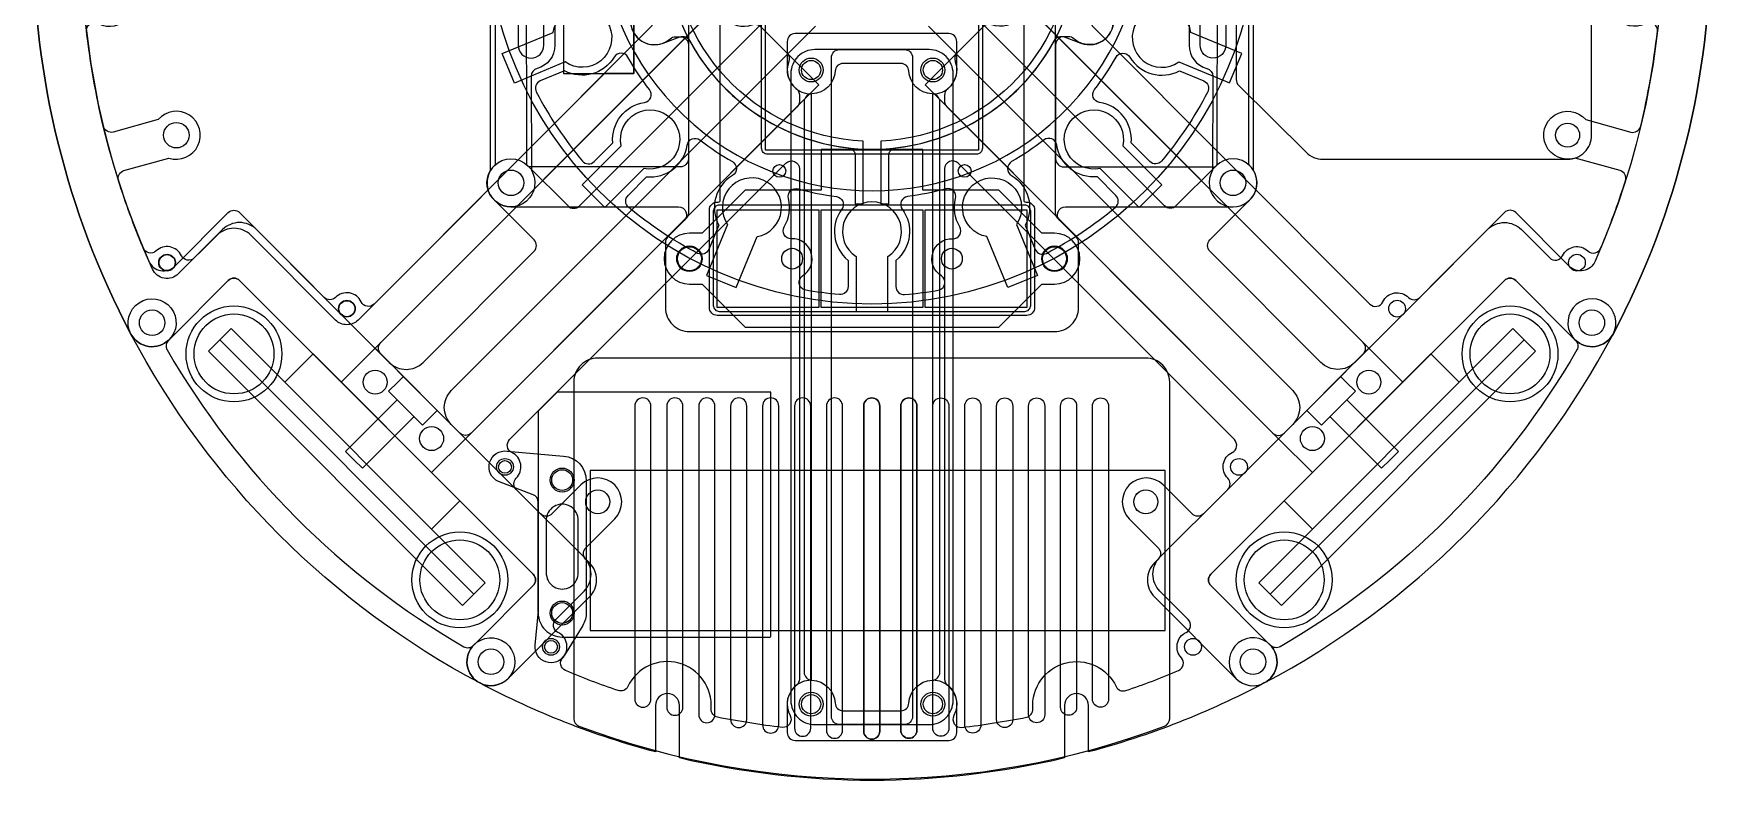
# Model space of a CAD drawing. Header units: inches. Extents: x 0 to 210, y 0 to 246.
# Drawn here: x 0 to 210, y 0 to 93.5 of the extents above; entities that cross this region are included whole.
import ezdxf

# ---------------------------------------------------------------- set-up
doc = ezdxf.new("R2010")
doc.units = ezdxf.units.IN
doc.header["$MEASUREMENT"] = 0
for name, color, linetype in [('2段目', 200, 'Continuous'), ('3段目', 1, 'Continuous'), ('4段目', 71, 'Continuous'), ('hall', 3, 'Continuous'), ('omni wheel', 4, 'Continuous'), ('カバー', 6, 'Continuous'), ('カメラ', 7, 'Continuous'), ('スイッチ', 31, 'Continuous'), ('バッテリー', 1, 'Continuous'), ('ボールセンサ', 30, 'Continuous'), ('モーター', 1, 'Continuous'), ('基板', 4, 'Continuous'), ('穴', 3, 'Continuous'), ('部品', 2, 'Continuous')]:
    doc.layers.add(name, color=color, linetype=linetype)

msp = doc.modelspace()

# ---------------------------------------------------------------- linework, layer by layer
msp.add_lwpolyline([(197.8, 154.13, -0.248358), (197.8, 55.87, -0.504614), (193.03, 55.16), (185.61, 62.57, 0.414214), (184.2, 62.57), (165.81, 44.19), (147.43, 25.8, 0.414214), (147.43, 24.39), (154.84, 16.97, -0.504614), (154.13, 12.2, -0.056457), (132.12, 3.56), (132.12, 9.37, 1), (129.12, 9.37), (129.12, 2.81, -0.116429), (80.88, 2.81), (80.88, 9.37, 1), (77.88, 9.37), (77.88, 3.56, -0.056457), (55.87, 12.2, -0.504614), (55.16, 16.97), (62.57, 24.39, 0.414214), (62.57, 25.8), (44.19, 44.19), (25.8, 62.57, 0.414214), (24.39, 62.57), (16.97, 55.16, -0.504614), (12.2, 55.87, -0.248358), (12.2, 154.13, -0.504614)], format="xyb")
for points in [[(8.74, 81.87, -0.030497), (6.64, 93.75, -0.606623), (8.11, 94.74, 0.366396), (11.91, 95.53, -0.231089), (12.69, 95.92), (76.53, 95.92, -0.668179), (77.24, 94.21), (42.65, 59.62, -0.517638), (41.04, 59.9, 0.517638), (37.82, 60.45, -0.414214), (36.41, 60.45), (27.93, 68.94, 0.414214), (23.68, 68.94), (20.13, 65.39, -0.517638), (18.53, 65.67, 0.507276), (15.35, 66.26, -0.522233), (13.75, 66.61, -0.022749), (10.64, 75.06, -0.424715), (11.32, 76.32), (16.96, 77.89, 1.863325), (15.62, 82.71), (9.98, 81.14, -0.424715)], [(95.63, 84.31), (54.8, 43.48, -0.414214), (53.38, 43.48), (43.48, 53.38, -0.414214), (43.48, 54.8), (84.31, 95.63, -0.198912), (85.02, 95.92), (85.76, 95.92, -0.231089), (86.55, 95.53, 0.329142), (89.98, 94.58, -0.295388), (91.04, 94.35), (94.35, 91.04, -0.295388), (94.58, 89.98, 0.329142), (95.53, 86.55, -0.231089), (95.92, 85.76), (95.92, 85.02, -0.198912)], [(114.37, 84.31), (155.2, 43.48, 0.414214), (156.62, 43.48), (166.52, 53.38, 0.414214), (166.52, 54.8), (125.69, 95.63, 0.198912), (124.98, 95.92), (124.24, 95.92, 0.231089), (123.45, 95.53, -0.329142), (120.02, 94.58, 0.295388), (118.96, 94.35), (115.65, 91.04, 0.295388), (115.42, 89.98, -0.329142), (114.46, 86.55, 0.231089), (114.08, 85.76), (114.08, 85.02, 0.198912)], [(201.26, 81.87, 0.030497), (203.36, 93.75, 0.606623), (201.89, 94.74, -0.366396), (198.09, 95.53, 0.231089), (197.31, 95.92), (133.47, 95.92, 0.668179), (132.76, 94.21), (167.35, 59.62, 0.517638), (168.96, 59.9, -0.517638), (172.18, 60.45, 0.414214), (173.59, 60.45), (182.07, 68.94, -0.414214), (186.32, 68.94), (189.87, 65.39, 0.517638), (191.47, 65.67, -0.507276), (194.65, 66.26, 0.522233), (196.25, 66.61, 0.022749), (199.36, 75.06, 0.424715), (198.68, 76.32), (193.04, 77.89, -1.863325), (194.38, 82.71), (200.02, 81.14, 0.424715)], [(109.08, 7), (100.92, 7, -0.414214), (99.92, 8), (99.92, 90.46, -0.414214), (100.92, 91.46), (109.08, 91.46, -0.414214), (110.08, 90.46), (110.08, 8, -0.414214)], [(73.2, 11.25, -0.017814), (66.61, 13.75, -0.522233), (66.26, 15.35, 0.507276), (65.67, 18.53, -0.517638), (65.39, 20.13), (68.94, 23.68, 0.414214), (68.94, 27.93), (60.45, 36.41, -0.414214), (60.45, 37.82, 0.517638), (59.9, 41.04, -0.517638), (59.62, 42.65), (94.21, 77.24, -0.668179), (95.92, 76.53), (95.92, 12.69, -0.231089), (95.53, 11.91, 0.366396), (94.74, 8.11, -0.606623), (93.75, 6.64, -0.020676), (85.66, 7.91, -0.378982), (84.86, 8.96, 0.828545), (74.42, 11.76, -0.378982)], [(136.8, 11.25, 0.017814), (143.39, 13.75, 0.522233), (143.74, 15.35, -0.507276), (144.33, 18.53, 0.517638), (144.61, 20.13), (141.06, 23.68, -0.414214), (141.06, 27.93), (149.55, 36.41, 0.414214), (149.55, 37.82, -0.517638), (150.1, 41.04, 0.517638), (150.38, 42.65), (115.79, 77.24, 0.668179), (114.08, 76.53), (114.08, 12.69, 0.231089), (114.46, 11.91, -0.366396), (115.26, 8.11, 0.606623), (116.25, 6.64, 0.020676), (124.34, 7.91, 0.378982), (125.14, 8.96, -0.828545), (135.58, 11.76, 0.378982)]]:
    msp.add_lwpolyline(points, format="xyb", close=True)
at = {"layer": '2段目'}
for points in [[(12.2, 154.13, 0.248358), (12.2, 55.87, 0.504614), (16.97, 55.16), (24.39, 62.57, -0.414214), (25.8, 62.57), (44.19, 44.19), (62.57, 25.8, -0.414214), (62.57, 24.39), (55.16, 16.97, 0.504614), (55.87, 12.2), (55.87, 12.2, 0.329244), (59.4, 12.73), (69.64, 22.98, 0.414214), (69.64, 27.22), (69.64, 27.22), (69.16, 27.7, -0.414214), (69.16, 29.12), (72.78, 32.73, 1), (68.53, 36.98), (64.92, 33.36, -0.414214), (63.5, 33.36), (52.32, 44.54, -0.414214), (52.32, 48.79), (97.93, 94.39, -0.197893)], [(112.07, 94.39), (157.68, 48.79, -0.414214), (157.68, 44.54), (146.5, 33.36, -0.414214), (145.08, 33.36), (141.47, 36.98, 1), (137.22, 32.73), (140.84, 29.12, -0.414214), (140.84, 27.7), (140.36, 27.22), (140.36, 27.22, 0.414214), (140.36, 22.98), (150.6, 12.73, 0.329244), (154.13, 12.2), (154.13, 12.2, 0.504614), (154.84, 16.97), (147.43, 24.39, -0.414214), (147.43, 25.8), (165.81, 44.19), (184.2, 62.57, -0.414214), (185.61, 62.57), (193.03, 55.16, 0.504614), (197.8, 55.87, 0.248358), (197.8, 154.13, 0.504614)], [(14.45, 145.03, 0.211181), (14.45, 64.97, 0.526966), (17.7, 64.37), (24.39, 71.06, -0.414214), (25.8, 71.06), (44.54, 52.32, 0.414214), (48.79, 52.32), (62.69, 66.23, 0.414214), (62.69, 67.64), (57.67, 72.67, -1), (61.91, 76.91), (66.94, 71.89, 0.414214), (68.35, 71.89), (94.39, 97.93, 0.181257)], [(195.55, 145.03, -0.211181), (195.55, 64.97, -0.526966), (192.3, 64.37), (185.61, 71.06, 0.414214), (184.2, 71.06), (165.46, 52.32, -0.414214), (161.21, 52.32), (147.31, 66.23, -0.414214), (147.31, 67.64), (152.33, 72.67, 1), (148.09, 76.91), (143.06, 71.89, -0.414214), (141.65, 71.89), (115.61, 97.93, -0.181257)]]:
    msp.add_lwpolyline(points, format="xyb", dxfattribs=at)
at = {"layer": '3段目'}
for points in [[(57.79, 132.89), (57.79, 77.03, 0.6885), (59.79, 71.79), (80.78, 71.79, -0.668179), (81.48, 70.08), (79.43, 68.03, 0.198912), (79.14, 67.32), (79.14, 59.17, 0.414214), (82.14, 56.17), (105, 56.17), (127.86, 56.17, 0.414214), (130.86, 59.17), (130.86, 67.32, 0.198912), (130.57, 68.03), (128.52, 70.08, -0.668179), (129.22, 71.79), (150.21, 71.79, 0.6885), (152.21, 77.03), (152.21, 132.89, 0.69748)], [(82, 98.08, -0.414214), (81, 97.08), (80.39, 97.08, -0.182676), (79.73, 97.33, 2.21525), (79.73, 92.83, -0.182676), (80.39, 93.08), (81, 93.08, -0.414214), (82, 92.08), (82, 77.79, -0.414214), (81, 76.79), (62.02, 76.79, 0.028297), (61.78, 77.03), (61.69, 127.33, -0.690214), (63.44, 128), (74.77, 115.26, 0.447214), (77.74, 111.92), (83.23, 105.75, -0.42751), (83.11, 104.31, 0.226005), (82, 101.98), (82, 98.08)], [(128, 98.08, 0.414214), (129, 97.08), (129.61, 97.08, 0.182676), (130.27, 97.33, -2.21525), (130.27, 92.83, 0.182676), (129.61, 93.08), (129, 93.08, 0.414214), (128, 92.08), (128, 77.79, 0.414214), (129, 76.79), (147.98, 76.79, -0.028297), (148.22, 77.03), (148.31, 127.33, 0.690214), (146.56, 128), (135.23, 115.26, -0.447214), (132.26, 111.92), (126.77, 105.75, 0.42751), (126.89, 104.31, -0.226005), (128, 101.98), (128, 98.08)], [(124, 96.98), (124, 72.64, 0.41422), (124.25, 72.39), (124.37, 72.39, -0.414214), (125.37, 71.39), (125.37, 59.2, -0.414214), (124.37, 58.2), (85.63, 58.2, -0.414214), (84.63, 59.2), (84.63, 71.39, -0.414214), (85.63, 72.39), (85.75, 72.39, 0.414214), (86, 72.64), (86, 96.98, -0.414214)]]:
    msp.add_lwpolyline(points, format="xyb", dxfattribs=at)
for centre in [(59.79, 74.79), (150.21, 74.79), (82.14, 65.29), (127.86, 65.29)]:
    msp.add_circle(centre, 1.6, dxfattribs=at)
at = {"layer": '4段目'}
for points in [[(128, 71.01), (128, 101.98, 0.414214), (125, 104.98), (85, 104.98, 0.414214), (82, 101.98), (82, 71.01, -0.198912), (81.71, 70.31), (79.43, 68.03, 0.198912), (79.14, 67.32), (79.14, 64.74), (79.14, 59.17, 0.414214), (82.14, 56.17), (127.86, 56.17, 0.414214), (130.86, 59.17), (130.86, 67.32, 0.198912), (130.57, 68.03), (128.29, 70.31, -0.198912)], [(105, 98.58), (118.07, 98.58, -0.414214), (118.82, 97.83), (118.82, 79.13, -0.414214), (118.07, 78.38), (105, 78.38), (91.92, 78.38, -0.414214), (91.17, 79.13), (91.17, 97.83, -0.414214), (91.92, 98.58)], [(105, 58.7), (124.12, 58.7, 0.414214), (124.87, 59.45), (124.87, 71.24, 0.414214), (124.12, 71.99), (105, 71.99), (85.88, 71.99, 0.414214), (85.13, 71.24), (85.13, 59.45, 0.414214), (85.88, 58.7)]]:
    msp.add_lwpolyline(points, format="xyb", close=True, dxfattribs=at)
msp.add_lwpolyline([(91.67, 98.08), (118.32, 98.08), (118.32, 78.88), (91.67, 78.88)], close=True, dxfattribs=at)
for centre, radius in [((93.4, 76.28), 0.8), ((116.6, 76.28), 0.8), ((82.14, 65.29), 1.5), ((127.86, 65.29), 1.5)]:
    msp.add_circle(centre, radius, dxfattribs=at)
at = {"layer": 'hall'}
msp.add_circle((139.29, 34.86), 1.5, dxfattribs=at)
at = {"layer": 'omni wheel'}
for p, q in [((23.33, 55.15), (55.15, 23.33)), ((186.67, 55.15), (154.85, 23.33))]:
    msp.add_line(p, q, dxfattribs=at)
for points in [[(23.33, 55.15), (21.91, 53.73), (53.73, 21.91), (55.15, 23.33), (56.56, 24.74), (24.74, 56.56)], [(186.67, 55.15), (188.09, 53.73), (156.27, 21.91), (154.85, 23.33), (153.44, 24.74), (185.26, 56.56)], [(53.38, 35), (35, 53.38), (31.46, 49.85), (49.85, 31.46)], [(156.62, 35), (175, 53.38), (178.54, 49.85), (160.15, 31.46)]]:
    msp.add_lwpolyline(points, close=True, dxfattribs=at)
for centre, radius in [((25.1, 53.38), 6), ((184.9, 53.38), 6), ((25.1, 53.38), 5), ((184.9, 53.38), 5), ((53.38, 25.1), 6), ((53.38, 25.1), 5), ((156.62, 25.1), 6), ((156.62, 25.1), 5)]:
    msp.add_circle(centre, radius, dxfattribs=at)
at = {"layer": 'カバー'}
msp.add_line((67.65, 7.05), (67.65, 7.05), dxfattribs=at)
for points in [[(112.62, 49.23), (112.62, 85.91, 0.414214), (115.62, 88.91), (115.62, 92.46, 0.414214), (114.62, 93.46), (105, 93.46), (95.38, 93.46, 0.414214), (94.38, 92.46), (94.38, 88.91, 0.414214), (97.38, 85.91), (97.38, 49.23), (97.38, 12.54, 0.414214), (94.38, 9.54), (94.38, 6, 0.414214), (95.38, 5), (105, 5), (114.62, 5, 0.414214), (115.62, 6), (115.62, 9.54, 0.414214), (112.62, 12.54)], [(115.16, 10), (115.16, 88.46, 0.414214), (112.16, 91.46), (97.84, 91.46, 0.414214), (94.84, 88.46), (94.84, 10, 0.414214), (97.84, 7), (112.16, 7, 0.414214)], [(110.08, 49.23), (110.08, 8, -0.414214), (109.08, 7), (105, 7), (100.92, 7, -0.414214), (99.92, 8), (99.92, 49.23), (99.92, 90.46, -0.414214), (100.92, 91.46), (105, 91.46), (109.08, 91.46, -0.414214), (110.08, 90.46)], [(112.53, 85.92, -0.392047), (109.62, 88.78, 0.400726), (108.62, 89.73), (101.38, 89.73, 0.400726), (100.38, 88.78, -0.392047), (97.47, 85.92, 0.405453), (96.5, 84.92), (96.5, 13.54, 0.405453), (97.47, 12.54, -0.391686), (100.38, 9.68, 0.400363), (101.38, 8.73), (108.62, 8.73, 0.400363), (109.62, 9.68, -0.391686), (112.53, 12.54, 0.405453), (113.5, 13.54), (113.5, 84.92, 0.405453)], [(55.87, 12.2, -0.150385), (12.2, 55.87, -2.015193), (16.92, 55.1, 0.347349), (16.74, 53.87, 0.130926), (53.87, 16.74, 0.347349), (55.1, 16.92, -2.015193)], [(154.13, 12.2, 0.150385), (197.8, 55.87, 2.015193), (193.08, 55.1, -0.347349), (193.26, 53.87, -0.130926), (156.13, 16.74, -0.347349), (154.9, 16.92, 2.015193)], [(142.28, 7.72), (142.28, 34.86), (142.28, 49.86, 0.414214), (139.28, 52.86), (70.65, 52.86, 0.414214), (67.65, 49.86), (67.65, 34.86), (67.65, 7.74, 0.312946), (68.3, 6.8, 0.18058), (141.63, 6.78, 0.313123)], [(142.28, 7.72), (142.28, 34.86), (142.28, 49.86, 0.414214), (139.28, 52.86), (70.65, 52.86, 0.414214), (67.65, 49.86), (67.65, 34.86), (67.65, 7.74, 0.312946), (68.3, 6.8, 0.18058), (141.63, 6.78, 0.313123)], [(77.32, 10.17), (77.32, 46.86, 1), (75.3, 46.86), (75.3, 10.17, 1)], [(81.32, 9.16), (81.32, 46.86, 1), (79.3, 46.86), (79.3, 9.16, 1)], [(85.32, 8.23), (85.32, 46.86, 1), (83.3, 46.86), (83.3, 8.23, 1)], [(89.32, 7.62), (89.32, 46.86, 1), (87.3, 46.86), (87.3, 7.62, 1)], [(93.32, 6.94), (93.32, 46.86, 1), (91.3, 46.86), (91.3, 6.94, 1)], [(97.32, 6.53), (97.32, 46.86, 1), (95.3, 46.86), (95.3, 6.53, 1)], [(101.32, 6.28), (101.32, 46.86, 1), (99.3, 46.86), (99.3, 6.28, 1)], [(105.98, 6.17), (105.98, 46.86, 1), (103.96, 46.86), (103.96, 6.17, 1)], [(103.96, 6.17), (103.96, 46.86, -1), (105.98, 46.86), (105.98, 6.17, -1)], [(110.63, 6.28), (110.63, 46.86, 1), (108.61, 46.86), (108.61, 6.28, 1)], [(108.61, 6.28), (108.61, 46.86, -1), (110.63, 46.86), (110.63, 6.28, -1)], [(112.61, 6.53), (112.61, 46.86, -1), (114.63, 46.86), (114.63, 6.53, -1)], [(116.61, 6.94), (116.61, 46.86, -1), (118.63, 46.86), (118.63, 6.94, -1)], [(120.61, 7.62), (120.61, 46.86, -1), (122.63, 46.86), (122.63, 7.62, -1)], [(124.61, 8.23), (124.61, 46.86, -1), (126.63, 46.86), (126.63, 8.23, -1)], [(128.61, 9.16), (128.61, 46.86, -1), (130.63, 46.86), (130.63, 9.16, -1)], [(132.61, 10.17), (132.61, 46.86, -1), (134.63, 46.86), (134.63, 10.17, -1)]]:
    msp.add_lwpolyline(points, format="xyb", close=True, dxfattribs=at)
for centre, radius in [((97.38, 88.91), 1.2), ((112.62, 88.91), 1.2), ((70.65, 34.86), 1.5), ((139.28, 34.86), 1.5), ((139.28, 34.86), 1.5), ((97.38, 9.54), 1.2), ((112.62, 9.54), 1.2)]:
    msp.add_circle(centre, radius, dxfattribs=at)
at = {"layer": 'カメラ'}
msp.add_lwpolyline([(77.81, 108.89, 0.619201), (73, 106.5), (73, 103.5, 0.619201), (77.81, 101.11, -0.560348), (79.4, 100.48, 0.331688), (102.02, 79.17, -0.380901), (102.9, 78.18), (102.9, 72.18), (103.9, 72.18), (103.9, 80.02, -45.443544), (106.1, 80.02), (106.1, 72.18), (107.1, 72.18), (107.1, 78.18, -0.380901), (107.98, 79.17, 0.331688), (130.6, 100.48, -0.560348), (132.19, 101.11, 0.619201), (137, 103.5), (137, 106.5, 0.619201), (132.19, 108.89, -0.560348), (130.6, 109.52, 0.838991), (79.4, 109.52, -0.560348)], format="xyb", close=True, dxfattribs=at)
at = {"layer": 'スイッチ'}
msp.add_lwpolyline([(98.65, 78.94), (98.65, 73.86), (89.12, 73.86), (83.73, 68.47), (82.14, 68.47, 1), (82.14, 62.12), (83.73, 62.12), (89.12, 56.72), (120.87, 56.72), (126.27, 62.12), (127.86, 62.12, 1), (127.86, 68.47), (126.27, 68.47), (120.87, 73.86), (111.35, 73.86), (111.35, 78.94)], format="xyb", close=True, dxfattribs=at)
at = {"layer": 'スイッチ', "linetype": 'Continuous'}
for points in [[(98.33, 71.39), (98.33, 59.2), (85.63, 59.2), (85.63, 71.39)], [(111.35, 71.39), (111.35, 59.2), (98.65, 59.2), (98.65, 71.39)], [(124.37, 71.39), (124.37, 59.2), (111.67, 59.2), (111.67, 71.39)]]:
    msp.add_lwpolyline(points, close=True, dxfattribs=at)
for centre in [(82.14, 65.29), (82.14, 65.29), (127.86, 65.29), (127.86, 65.29)]:
    msp.add_circle(centre, 1.5, dxfattribs=at)
at = {"layer": 'バッテリー'}
msp.add_lwpolyline([(69.71, 18.77), (141.71, 18.77), (141.71, 38.77), (69.71, 38.77)], close=True, dxfattribs=at)
at = {"layer": 'ボールセンサ'}
for points in [[(130.94, 130.29), (79.06, 130.29, 2.177739)], [(66.59, 89.92), (60.21, 87.28), (58.68, 90.98), (65.06, 93.62, -3.406438)], [(143.41, 89.92), (149.79, 87.29), (151.32, 90.98), (144.94, 93.62, 3.406438)], [(72.72, 90.53, -0.397368), (66.5, 88.81), (63.46, 87.55, 0.439742), (62.96, 86.16, 0.055053), (68.74, 77.52, 0.439742), (70.21, 77.45), (72.54, 79.78, -0.397368), (76.51, 84.86, 0.57193), (77.15, 86.46, -0.034627), (74.44, 90.51, 0.57193)], [(137.28, 90.53, 0.397368), (143.5, 88.81), (146.54, 87.55, -0.439742), (147.04, 86.16, -0.055053), (141.26, 77.52, -0.439742), (139.79, 77.45), (137.46, 79.78, 0.397368), (133.49, 84.86, -0.57193), (132.85, 86.46, 0.034627), (135.56, 90.51, -0.57193)], [(76.43, 76.6), (71.55, 71.72), (68.72, 74.55), (73.6, 79.43, -3.406438)], [(136.4, 79.43), (141.28, 74.55), (138.45, 71.72), (133.57, 76.6, -3.406438)], [(87.53, 75.72, 0.397368), (85.81, 69.5), (84.55, 66.46, -0.439742), (83.16, 65.96, -0.055053), (74.52, 71.74, -0.439742), (74.45, 73.21), (76.78, 75.54, 0.397368), (81.86, 79.51, -0.57193), (83.46, 80.15, 0.034627), (87.51, 77.44, -0.57193)], [(122.47, 75.72, -0.397368), (124.19, 69.5), (125.45, 66.46, 0.439742), (126.84, 65.96, 0.055053), (135.48, 71.74, 0.439742), (135.55, 73.21), (133.22, 75.54, -0.397368), (128.14, 79.51, 0.57193), (126.54, 80.15, -0.034627), (122.49, 77.44, 0.57193)], [(86.92, 69.59), (84.28, 63.21), (87.98, 61.68), (90.62, 68.06, 3.406438)], [(96.29, 63.15, 0.774858), (94.91, 67.79, -0.593445), (94.01, 69.3, 0.19651), (94.53, 72.82, -0.57193), (95.76, 74.03, 0.034617), (100.54, 73.08, -0.57193), (101.21, 71.49, 0.397368), (102, 65.09), (102, 61.8, -0.439742), (100.91, 60.8, -0.023367), (96.53, 61.39, -0.58577)], [(113.71, 63.15, -0.774858), (115.09, 67.79, 0.593445), (115.99, 69.3, -0.19651), (115.47, 72.82, 0.57193), (114.24, 74.03, -0.034617), (109.46, 73.08, 0.57193), (108.79, 71.49, -0.397368), (108, 65.09), (108, 61.8, 0.439742), (109.09, 60.8, 0.023367), (113.47, 61.39, 0.58577)], [(123.08, 69.59), (125.72, 63.21), (122.02, 61.68), (119.38, 68.06, -3.406438)], [(103, 65.59), (103, 58.69), (107, 58.69), (107, 65.59, 3.406438)]]:
    msp.add_lwpolyline(points, format="xyb", close=True, dxfattribs=at)
for centre, radius in [((105, 108), 48.38), ((95, 65.3), 1.3), ((115, 65.3), 1.3)]:
    msp.add_circle(centre, radius, dxfattribs=at)
at = {"layer": 'モーター'}
for points in [[(48.43, 48.43), (54.09, 42.77), (98.35, 87.04), (92.7, 92.7), (87.04, 98.35), (42.77, 54.09), (48.43, 48.43), (42.77, 54.09), (38.53, 49.85), (44.19, 44.19), (49.85, 38.53), (54.09, 42.77)], [(161.57, 48.43), (155.91, 42.77), (111.65, 87.04), (117.3, 92.7), (122.96, 98.35), (167.23, 54.09), (161.57, 48.43), (167.23, 54.09), (171.47, 49.85), (165.81, 44.19), (160.15, 38.53), (155.91, 42.77)]]:
    msp.add_lwpolyline(points, close=True, dxfattribs=at)
for points in [[(46.31, 50.55), (45.6, 49.85), (44.47, 48.72), (46.59, 46.59), (48.72, 44.47), (49.85, 45.6), (50.55, 46.31)], [(163.69, 50.55), (164.4, 49.85), (165.53, 48.72), (163.41, 46.59), (161.28, 44.47), (160.15, 45.6), (159.45, 46.31)], [(45.53, 47.65), (39.06, 41.18), (40.12, 40.12), (40.12, 40.12), (40.12, 40.12), (41.18, 39.06), (47.65, 45.53)], [(164.47, 47.65), (170.94, 41.18), (169.88, 40.12), (169.88, 40.12), (169.88, 40.12), (168.82, 39.06), (162.35, 45.53)]]:
    msp.add_lwpolyline(points, dxfattribs=at)
at = {"layer": '基板'}
for points in [[(75.16, 88.49), (71.62, 88.49, 0.198912), (71.44, 88.42), (40.65, 57.62, -0.414214), (37.82, 57.62), (27.22, 68.23, 0.414214), (22.98, 68.23), (18.13, 63.39, -0.523448), (14.9, 63.98, -0.216949), (14.9, 146.02, -0.523448), (18.13, 146.61), (22.98, 141.77, 0.414214), (27.22, 141.77), (37.82, 152.38, -0.414214), (40.65, 152.38), (71.44, 121.58, 0.198912), (71.62, 121.51), (75.16, 121.51)], [(195.11, 80.75), (195.11, 119.09, 0.414214), (192.11, 122.09), (151.62, 122.09, 0.414214), (150.62, 121.09), (150.62, 87.71, 0.199776), (150.91, 87), (159.35, 78.62, 0.19805), (161.47, 77.75), (192.11, 77.75, 0.414214)], [(92.24, 17.95), (92.31, 17.98), (92.34, 18.05), (92.34, 48.61), (65.58, 48.61), (63.23, 46.26), (63.2, 46.19), (63.2, 20.95, 0.414214), (66.2, 17.95)]]:
    msp.add_lwpolyline(points, format="xyb", close=True, dxfattribs=at)
msp.add_lwpolyline([(66.36, 88.49), (75.16, 88.49), (75.16, 121.51), (66.36, 121.51)], close=True, dxfattribs=at)
for centre, radius in [((192.11, 80.75), 1.5), ((16.72, 64.8), 1), ((39.24, 59.04), 1), ((66.2, 37.59), 1.5), ((66.2, 20.95), 1.5)]:
    msp.add_circle(centre, radius, dxfattribs=at)
at = {"layer": '穴'}
for centre, radius in [((97.38, 88.91), 1.5), ((112.62, 88.91), 1.5), ((17.89, 80.75), 1.6), ((192.11, 80.75), 1.5), ((59.79, 74.79), 1.6), ((150.21, 74.79), 1.6), ((16.72, 64.8), 1.05), ((193.28, 64.8), 1.05), ((14.85, 57.28), 1.6), ((39.24, 59.04), 1.05), ((170.76, 59.04), 1.05), ((195.15, 57.28), 1.6), ((42.78, 49.85), 1.5), ((167.22, 49.85), 1.5), ((49.85, 42.78), 1.5), ((160.15, 42.78), 1.5), ((59.04, 39.24), 1.05), ((150.96, 39.24), 1.05), ((70.65, 34.86), 1.5), ((139.29, 34.86), 1.5), ((64.8, 16.72), 1.05), ((145.2, 16.72), 1.05), ((57.28, 14.85), 1.6), ((152.72, 14.85), 1.6), ((97.38, 9.54), 1.5), ((112.62, 9.54), 1.5)]:
    msp.add_circle(centre, radius, dxfattribs=at)
at = {"layer": '部品'}
msp.add_line((59.26, 76.44), (59.26, 76.44), dxfattribs=at)
for points in [[(63.04, 100.9, -0.342209), (65.3, 98), (65.3, 92, -0.340409), (63.06, 89.1, 0.340916), (62.32, 88.13), (62.34, 76.37, -1.79163), (57.23, 76.36), (57.23, 133.52, -1.861295), (62.24, 133.52), (62.26, 121.88, 0.344322), (63.02, 120.91, -0.34483), (65.3, 118), (65.3, 112, -0.343028), (63.04, 109.09, 0.343536), (62.28, 108.12), (62.29, 101.87, 0.341702)], [(146.96, 100.9, 0.342209), (144.7, 98), (144.7, 92, 0.340409), (146.94, 89.1, -0.340916), (147.68, 88.13), (147.66, 76.37, 1.79163), (152.77, 76.36), (152.77, 133.52, 1.861295), (147.76, 133.52), (147.74, 121.88, -0.344322), (146.98, 120.91, 0.34483), (144.7, 118), (144.7, 112, 0.343028), (146.96, 109.09, -0.343536), (147.72, 108.12), (147.71, 101.87, -0.341702)], [(60.7, 98), (60.7, 92, 1), (63.9, 92), (63.9, 98, 1)], [(149.3, 98), (149.3, 92, -1), (146.1, 92), (146.1, 98, -1)], [(68.2, 26.04), (68.2, 32.5, 1.043551), (64.21, 32.5), (64.21, 26.04, 1.043551)]]:
    msp.add_lwpolyline(points, format="xyb", close=True, dxfattribs=at)
for points in [[(76.72, 97.9, 1.00969), (78.83, 92.28), (80.93, 93.05, -0.371258), (82.15, 92.59, 0.27488), (105, 79, 0.27488), (127.84, 92.59, -0.371258), (129.06, 93.05), (131.17, 92.28, 1.00969), (133.27, 97.9)], [(63.21, 21.11), (63.21, 34.83, 0.311458), (62.56, 35.76), (58.23, 37.41, -0.867446), (59.31, 41.22), (66.37, 40.58, -0.408671), (69.2, 37.48), (69.2, 21.05, -0.146308), (68.77, 19.39), (66.51, 15.68, -0.797538), (62.81, 16.92), (63.22, 21.23)]]:
    msp.add_lwpolyline(points, format="xyb", dxfattribs=at)
for centre, radius in [((59.04, 39.24), 0.8), ((66.2, 37.59), 1.3), ((66.2, 20.95), 1.3), ((64.8, 16.72), 0.8)]:
    msp.add_circle(centre, radius, dxfattribs=at)

doc.saveas('drawing.dxf')
